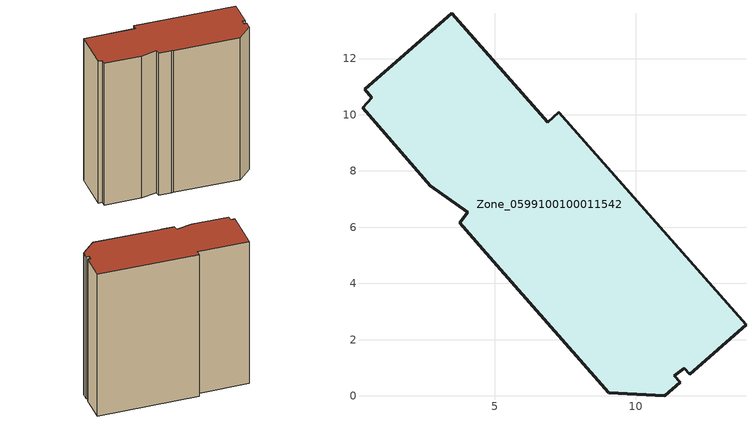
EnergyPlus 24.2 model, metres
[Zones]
Zone_0599100100011542
 floor ground (C_G): 4.69,5.08 4.57,5.22 3.74,6.16 4.03,6.54 2.71,7.48 0.29,10.25 0.63,10.61 0.36,10.9 3.47,13.62 6.88,9.74 7.27,10.09 13.93,2.53 11.92,0.78 11.73,0.98 11.37,0.72 11.59,0.49 11.03,0 9.04,0.12 z3.71
 wall outside (C_F): 6.88,9.74 3.47,13.62 0.36,10.9 0.63,10.61 0.29,10.25 2.71,7.48 4.03,6.54 3.74,6.16 4.57,5.22 4.69,5.08 9.04,0.12 11.03,0 11.59,0.49 11.37,0.72 11.73,0.98 11.92,0.78 13.93,2.53 7.27,10.09 6.88,9.74 z3.71:19.49
 roof outside (C_R): 4.57,5.22 4.69,5.08 9.04,0.12 11.03,0 11.59,0.49 11.37,0.72 11.73,0.98 11.92,0.78 13.93,2.53 7.27,10.09 6.88,9.74 3.47,13.62 0.36,10.9 0.63,10.61 0.29,10.25 2.71,7.48 4.03,6.54 3.74,6.16 z19.49
[BUILDING]
Pand.0599100100011542: North Axis=0; Terrain=City; Loads Convergence Tolerance Value=0.04; Temperature Convergence Tolerance Value=0.4; Solar Distribution=FullExterior; Maximum Number of Warmup Days=25; Minimum Number of Warmup Days=1
[Site:Location]
Rotterdam.The.Hague.AP_ZH_NLD Design_Conditions: Latitude=51.96; Longitude=4.45; Time Zone=1; Elevation=-4.5
[SITE:GROUNDTEMPERATURE:BUILDINGSURFACE]
18, 18, 18, 18, 18, 18, 18, 18, 18, 18, 18, 18
[MATERIAL] Thermal Absorptance=0.9; Solar Absorptance=0.7; Visible Absorptance=0.7
Name | Roughness | Thickness | Conductivity | Density | Specific Heat
G.TC.2015-2018 | MediumSmooth | 0.15 | 0.0428571 | 540 | 1210
F.TC.2015-2018 | Rough | 0.3 | 0.0666667 | 1920 | 840
R.TC.2015-2018 | MediumRough | 0.2 | 0.0333333 | 1500 | 1000
[CONSTRUCTION]
C_G: G.TC.2015-2018
C_F: F.TC.2015-2018
C_R: R.TC.2015-2018
[ZONE]
Zone_0599100100011542: Type=1; Multiplier=1; Ceiling Height=Autocalculate; Volume=Autocalculate; Floor Area=autocalculate; Part of Total Floor Area=Yes
[ZONEINFILTRATION:DESIGNFLOWRATE]
Infil_Zone_0599100100011542: Zone or ZoneList or Space or SpaceList=Zone_0599100100011542; Schedule=AlwaysOn; Design Flow Rate Calculation Method=Flow/Area; Flow Rate per Floor Area=0.0015; Constant Term Coefficient=1; Temperature Term Coefficient=0; Velocity Term Coefficient=0; Velocity Squared Term Coefficient=0
[HVACTEMPLATE:ZONE:IDEALLOADSAIRSYSTEM]
Zone_0599100100011542: Maximum Heating Supply Air Temperature=50; Minimum Cooling Supply Air Temperature=13; Maximum Heating Supply Air Humidity Ratio=0.0156; Minimum Cooling Supply Air Humidity Ratio=0.0077; Heating Limit=NoLimit; Cooling Limit=NoLimit; Dehumidification Control Type=ConstantSensibleHeatRatio; Cooling Sensible Heat Ratio=0.7; Dehumidification Setpoint=60; Humidification Control Type=None; Humidification Setpoint=30; Outdoor Air Method=None; Outdoor Air Flow Rate per Person=0.00944; Outdoor Air Flow Rate per Zone Floor Area=0; Outdoor Air Flow Rate per Zone=0; Demand Controlled Ventilation Type=None; Outdoor Air Economizer Type=NoEconomizer; Heat Recovery Type=None; Sensible Heat Recovery Effectiveness=0.7; Latent Heat Recovery Effectiveness=0.65
[ZONECONTROL:THERMOSTAT]
ThermostatControl_Zone_0599100100011542: Zone or ZoneList=Zone_0599100100011542; Control Type Schedule=DualSetpointControlType; Control 1=Thermostat_Zone_0599100100011542; Temperature Difference Between Cutout And Setpoint=0
[THERMOSTATSETPOINT:DUALSETPOINT]
Thermostat_Zone_0599100100011542: Heating Setpoint Temperature Schedule=HeatingSetpoint_Zone_0599100100011542; Cooling Setpoint Temperature Schedule=CoolingSetpoint_Zone_0599100100011542
[SCHEDULE:COMPACT]
HeatingSetpoint_Zone_0599100100011542: Through: 12/31, For: AllDays, Until: 24:00, 21
CoolingSetpoint_Zone_0599100100011542: Through: 12/31, For: AllDays, Until: 24:00, 24
DualSetpointControlType: Through: 12/31, For: AllDays, Until: 24:00, 4
AlwaysOn: Through: 12/31, For: AllDays, Until: 24:00, 1
